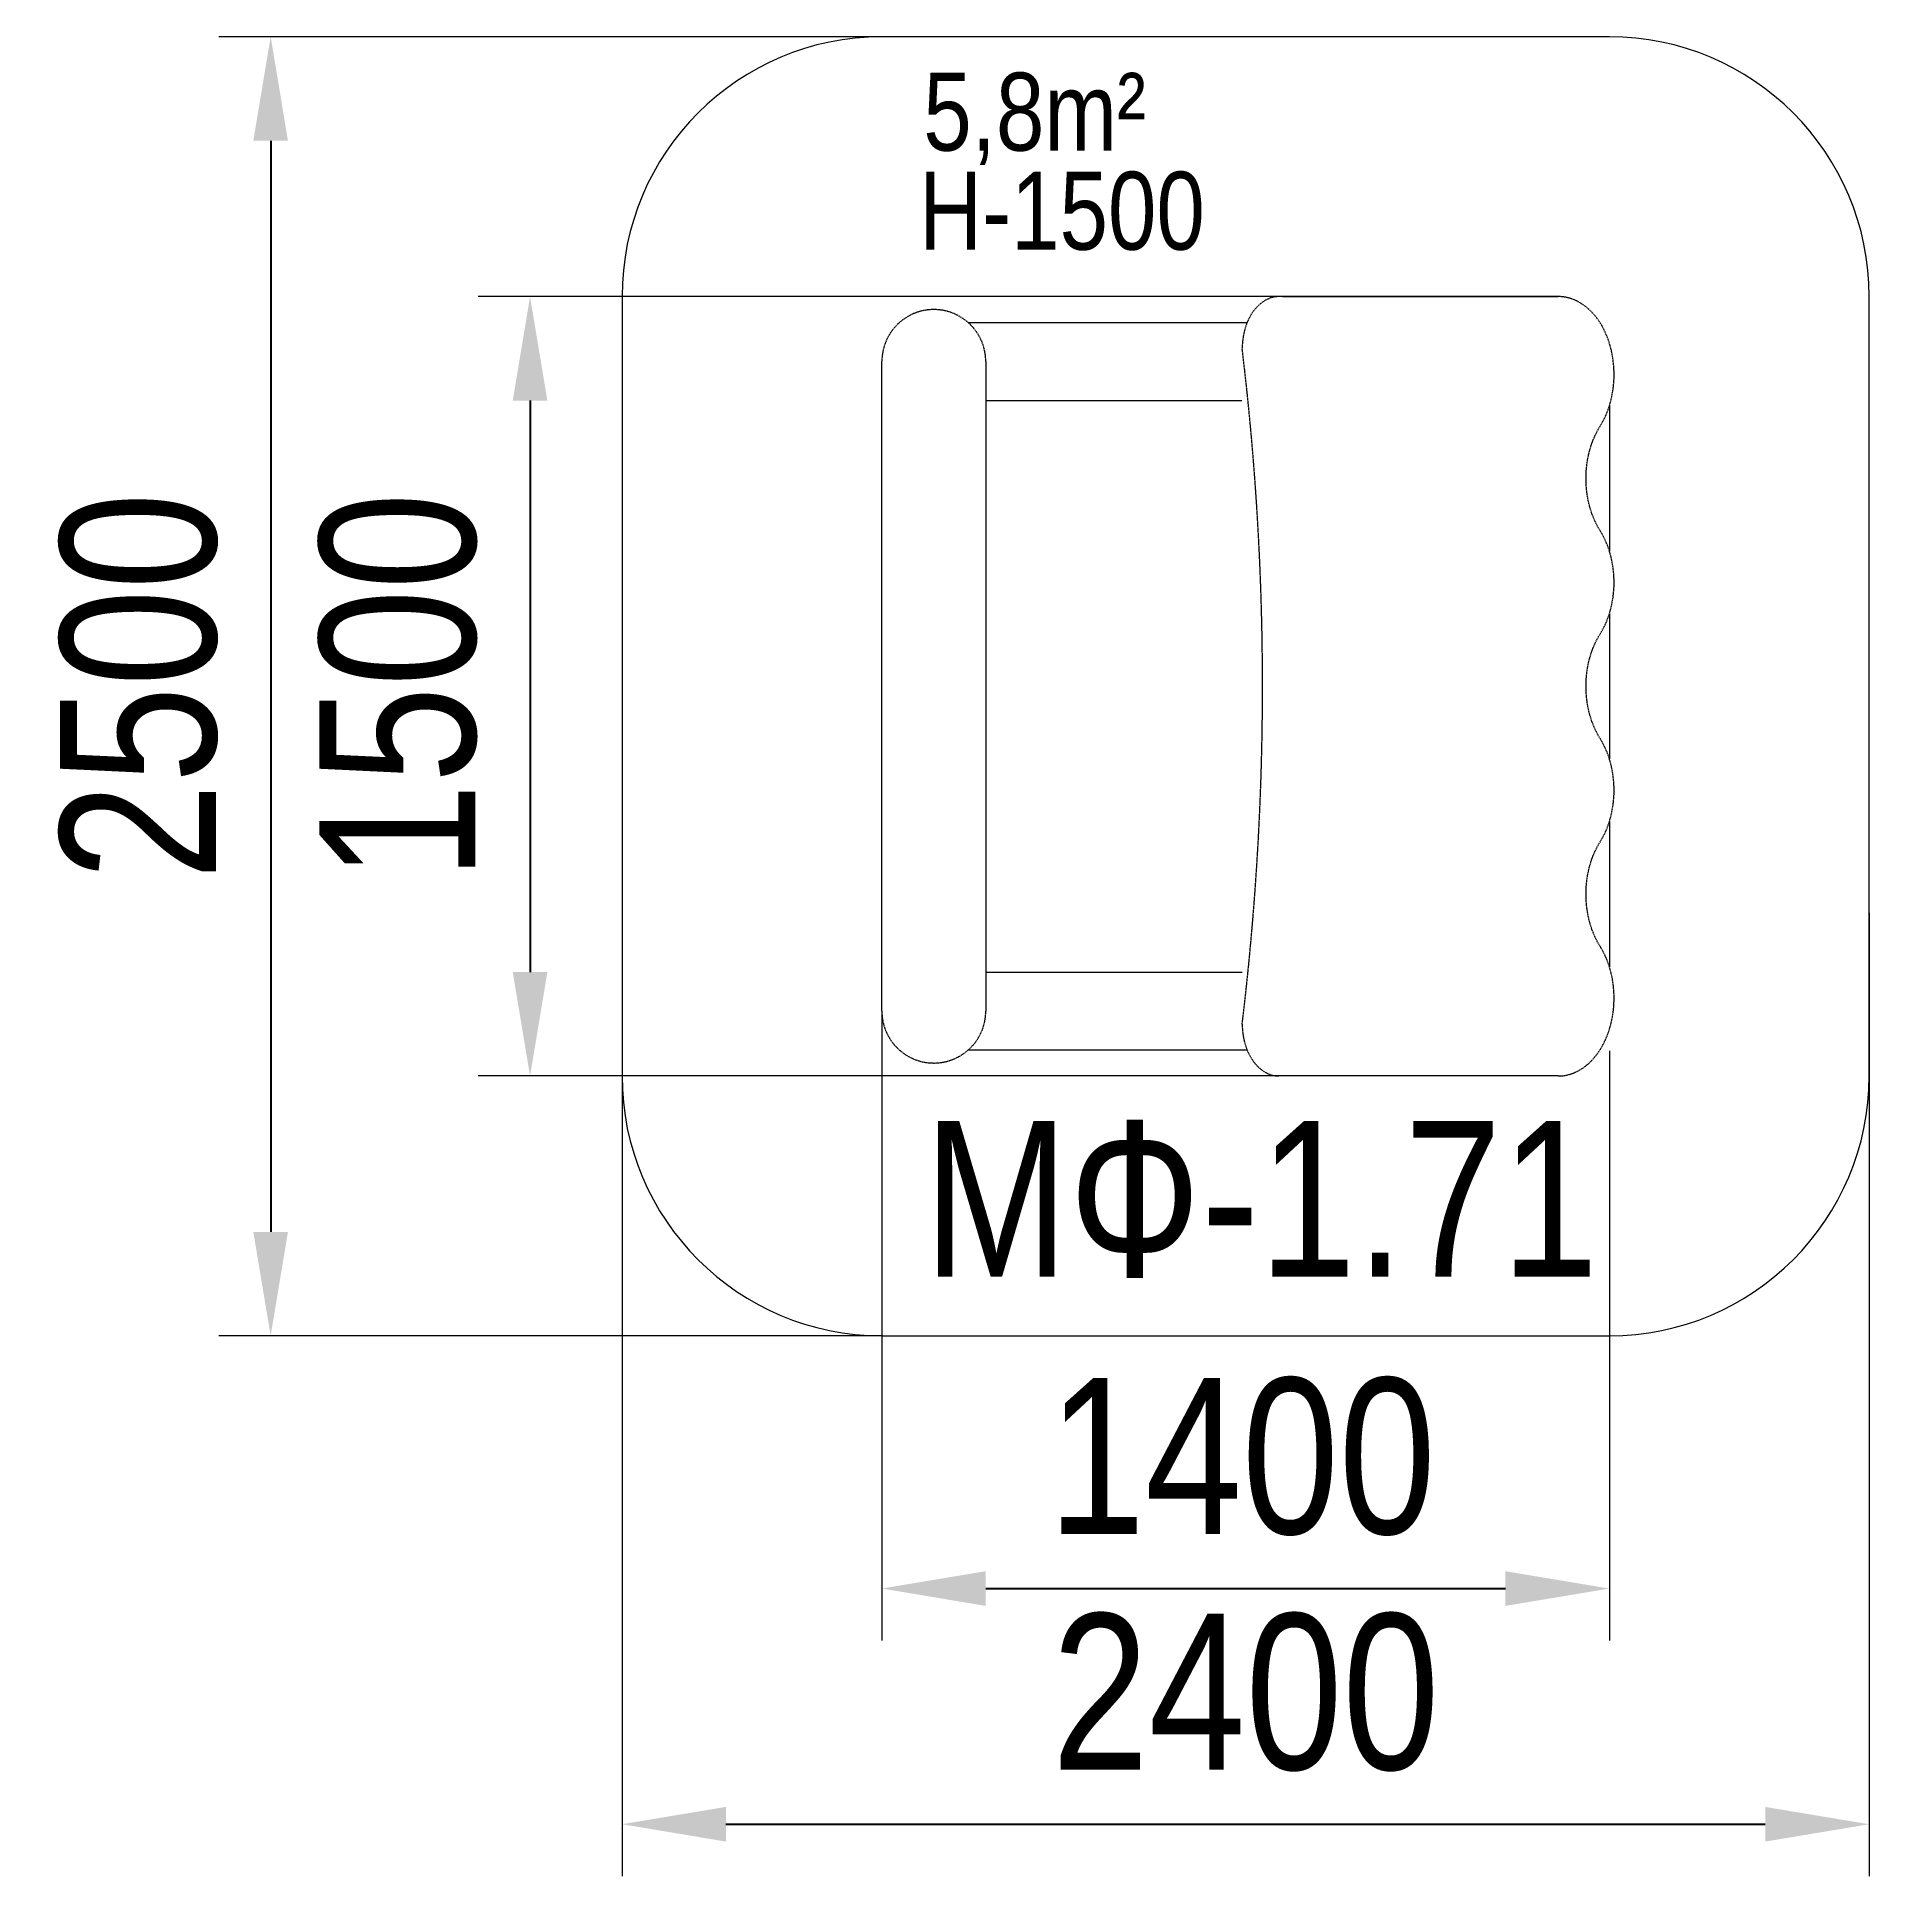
# Model space of a CAD drawing. Header units: millimetres. Extents: x -2207 to 1319, y -2165 to 1375.
import ezdxf

# ---------------------------------------------------------------- set-up
doc = ezdxf.new("R2010")
doc.units = ezdxf.units.MM
doc.linetypes.add('HIDDEN', pattern=[1.905, 1.27, -0.635])
for name, color, linetype in [('DIKOM_АРТИКУЛ', 7, 'Continuous'), ('DIKOM_ЗОНА', 90, 'Continuous'), ('DIKOM_ОБЪЕКТ', 7, 'Continuous'), ('DIKOM_РАЗМЕР_ЗОНА', 7, 'Continuous'), ('DIKOM_РАЗМЕР_ОБЪЕКТА', 7, 'Continuous')]:
    doc.layers.add(name, color=color, linetype=linetype)
doc.styles.add('style1', font='arialbd.ttf', dxfattribs={"width": 0.8})
doc.dimstyles.new('1-50', dxfattribs={"dimtxt": 300, "dimasz": 200, "dimexe": 100, "dimexo": 0, "dimgap": 100, "dimtad": 1, "dimtxsty": 'style1', "dimcen": 200, "dimclrd": 7, "dimclre": 7, "dimclrt": 7, "dimadec": 1, "dimazin": 2, "dimtfac": 1, "dimtmove": 0, "dimatfit": 2, "dimfxl": 0, "dimlwd": 25, "dimlwe": 18, "dimarcsym": 0})

# ---------------------------------------------------------------- blocks, each defined once
blk = doc.blocks.new('*D0')
at = {"layer": 'DIKOM_РАЗМЕР_ЗОНА', "color": 7, "lineweight": 18, "transparency": 16777216}
for p, q in [((-1080.6, -310.4), (-1080.6, -2164.7)), ((1319.4, -310.4), (1319.4, -2164.7))]:
    blk.add_line(p, q, dxfattribs=at)
at = {"layer": 'DIKOM_РАЗМЕР_ЗОНА', "color": 7, "lineweight": 25, "transparency": 16777216}
blk.add_line((-880.6, -2064.7), (1119.4, -2064.7), dxfattribs=at)
at = {"layer": 'DIKOM_РАЗМЕР_ЗОНА', "color": 7, "transparency": 16777216}
for points in [[(-880.6, -2031.4), (-880.6, -2098.1), (-1080.6, -2064.7)], [(1119.4, -2031.4), (1119.4, -2098.1), (1319.4, -2064.7)]]:
    blk.add_solid(points, dxfattribs=at)
at = {"layer": 'DIKOM_РАЗМЕР_ЗОНА', "color": 7, "transparency": 16777216, "insert": (119.4, -1811.6), "char_height": 300, "attachment_point": 5, "style": 'style1'}
blk.add_mtext('{\\fArial|b0|i0|c204|p34;2400}', dxfattribs=at)
blk = doc.blocks.new('*D1')
at = {"layer": 'DIKOM_РАЗМЕР_ОБЪЕКТА', "color": 7, "lineweight": 18, "transparency": 16777216}
for p, q in [((725.1, 875.2), (-1357.6, 875.2)), ((721, -624.7), (-1357.6, -624.7))]:
    blk.add_line(p, q, dxfattribs=at)
at = {"layer": 'DIKOM_РАЗМЕР_ОБЪЕКТА', "color": 7, "lineweight": 25, "transparency": 16777216}
blk.add_line((-1257.6, 675.2), (-1257.6, -424.7), dxfattribs=at)
at = {"layer": 'DIKOM_РАЗМЕР_ОБЪЕКТА', "color": 7, "transparency": 16777216}
for points in [[(-1290.9, 675.2), (-1224.2, 675.2), (-1257.6, 875.2)], [(-1290.9, -424.7), (-1224.2, -424.7), (-1257.6, -624.7)]]:
    blk.add_solid(points, dxfattribs=at)
at = {"layer": 'DIKOM_РАЗМЕР_ОБЪЕКТА', "color": 7, "transparency": 16777216, "insert": (-1510.7, 125.2), "char_height": 300, "attachment_point": 5, "rotation": 90, "style": 'style1'}
blk.add_mtext('{\\fArial|b0|i0|c204|p34;1500}', dxfattribs=at)
blk = doc.blocks.new('*D2')
at = {"layer": 'DIKOM_РАЗМЕР_ОБЪЕКТА', "color": 7, "lineweight": 18, "transparency": 16777216}
for p, q in [((-580.6, -499.7), (-580.6, -1711.1)), ((819.4, -576.1), (819.4, -1711.1))]:
    blk.add_line(p, q, dxfattribs=at)
at = {"layer": 'DIKOM_РАЗМЕР_ОБЪЕКТА', "color": 7, "lineweight": 25, "transparency": 16777216}
blk.add_line((-380.6, -1611.1), (619.4, -1611.1), dxfattribs=at)
at = {"layer": 'DIKOM_РАЗМЕР_ОБЪЕКТА', "color": 7, "transparency": 16777216}
for points in [[(-380.6, -1577.8), (-380.6, -1644.5), (-580.6, -1611.1)], [(619.4, -1577.8), (619.4, -1644.5), (819.4, -1611.1)]]:
    blk.add_solid(points, dxfattribs=at)
at = {"layer": 'DIKOM_РАЗМЕР_ОБЪЕКТА', "color": 7, "transparency": 16777216, "insert": (112.4, -1358), "char_height": 300, "attachment_point": 5, "style": 'style1'}
blk.add_mtext('{\\fArial|b0|i0|c204|p34;1400}', dxfattribs=at)
blk = doc.blocks.new('*D3')
at = {"layer": 'DIKOM_РАЗМЕР_ЗОНА', "color": 7, "lineweight": 18, "transparency": 16777216}
for p, q in [((-580.6, 1375.3), (-1856.7, 1375.3)), ((-580.6, -1124.7), (-1856.7, -1124.7))]:
    blk.add_line(p, q, dxfattribs=at)
at = {"layer": 'DIKOM_РАЗМЕР_ЗОНА', "color": 7, "lineweight": 25, "transparency": 16777216}
blk.add_line((-1756.7, 1175.3), (-1756.7, -924.7), dxfattribs=at)
at = {"layer": 'DIKOM_РАЗМЕР_ЗОНА', "color": 7, "transparency": 16777216}
for points in [[(-1790.1, 1175.3), (-1723.4, 1175.3), (-1756.7, 1375.3)], [(-1790.1, -924.7), (-1723.4, -924.7), (-1756.7, -1124.7)]]:
    blk.add_solid(points, dxfattribs=at)
at = {"layer": 'DIKOM_РАЗМЕР_ЗОНА', "color": 7, "transparency": 16777216, "insert": (-2009.9, 125.3), "char_height": 300, "attachment_point": 5, "rotation": 90, "style": 'style1'}
blk.add_mtext('{\\fArial|b0|i0|c204|p34;2500}', dxfattribs=at)

msp = doc.modelspace()

# ---------------------------------------------------------------- linework, layer by layer
at = {"layer": 'DIKOM_ЗОНА', "color": 3, "lineweight": 15}
msp.add_lwpolyline([(1319.44, 875.302, 0.41421356), (819.44, 1375.302), (-580.56, 1375.302, 0.41421356), (-1080.56, 875.302), (-1080.56, -624.698, 0.41421356), (-580.56, -1124.698), (819.44, -1124.698, 0.41421356), (1319.44, -624.698)], format="xyb", close=True, dxfattribs=at)
at = {"layer": 'DIKOM_ОБЪЕКТ', "color": 7, "linetype": 'HIDDEN', "lineweight": 15}
for p, q in [((190.654, 875.302), (183.583, 875.302)), ((190.654, 875.302), (720.984, 875.302)), ((-414.416, 825.302), (122.363, 825.302)), ((-580.56, -499.698), (-580.56, 750.302)), ((-380.56, 750.302), (-380.56, -499.698)), ((-380.56, 675.302), (112.872, 675.302)), ((819.44, 664.954), (819.44, 385.645)), ((819.44, 651.863), (819.44, 385.645)), ((819.44, 264.954), (819.44, 170.735)), ((819.44, 264.954), (819.44, -14.355)), ((819.44, 170.735), (819.44, -14.355)), ((819.44, -135.046), (819.44, -414.379)), ((-379.712, -424.698), (112.872, -424.698)), ((122.363, -574.698), (-414.416, -574.698)), ((190.654, -624.698), (183.583, -624.698)), ((720.984, -624.698), (190.654, -624.698))]:
    msp.add_line(p, q, dxfattribs=at)
at = {"layer": 'DIKOM_ОБЪЕКТ', "color": 7, "linetype": 'HIDDEN', "lineweight": 15, "flags": 128}
for points in [[(183.583, 875.302), (180.41, 875.201), (177.244, 874.899), (174.091, 874.397), (170.957, 873.695), (167.848, 872.795), (164.771, 871.698), (161.732, 870.408), (158.737, 868.925), (155.791, 867.255), (152.902, 865.399), (150.075, 863.361), (147.315, 861.147), (144.628, 858.759), (142.02, 856.204), (139.495, 853.485), (137.059, 850.609), (134.717, 847.581), (132.473, 844.408), (130.332, 841.096), (128.299, 837.651), (126.376, 834.08), (124.569, 830.392), (122.881, 826.592), (121.315, 822.689), (119.874, 818.69), (118.562, 814.604), (117.381, 810.439), (116.333, 806.204), (115.42, 801.906), (114.645, 797.554), (114.008, 793.158), (113.512, 788.725), (113.156, 784.266), (112.943, 779.788), (112.872, 775.302)], [(801.631, 625.963), (803.345, 628.74), (806.437, 634.125), (809.347, 639.703), (812.07, 645.46), (814.599, 651.385), (816.93, 657.465), (819.057, 663.688), (820.978, 670.039), (822.687, 676.506), (824.182, 683.075), (825.459, 689.732), (826.516, 696.463), (827.351, 703.255), (827.962, 710.093), (828.348, 716.962), (828.509, 723.849), (828.444, 730.739), (828.152, 737.618), (827.636, 744.471), (826.895, 751.284), (825.931, 758.043), (824.746, 764.734), (823.343, 771.343), (821.723, 777.856), (819.891, 784.259), (817.849, 790.539), (815.603, 796.683), (813.155, 802.677), (810.511, 808.51), (807.677, 814.168), (804.657, 819.64), (801.458, 824.913), (798.087, 829.977), (794.55, 834.82), (790.855, 839.431), (787.009, 843.8), (783.021, 847.918), (778.899, 851.775), (774.652, 855.363), (770.29, 858.673), (765.822, 861.698), (761.259, 864.433), (756.611, 866.869), (751.888, 869.004), (747.102, 870.832), (742.263, 872.351), (737.381, 873.557), (732.467, 874.449), (727.532, 875.025), (722.585, 875.285), (720.984, 875.302)], [(801.631, 424.641), (799.975, 427.323), (796.928, 432.618), (794.051, 438.108), (791.351, 443.783), (788.834, 449.63), (786.506, 455.637), (784.372, 461.791), (782.437, 468.079), (780.705, 474.489), (779.179, 481.007), (777.864, 487.619), (776.762, 494.311), (775.876, 501.069), (775.207, 507.878), (774.757, 514.724), (774.528, 521.593), (774.519, 528.47), (774.731, 535.34), (775.164, 542.188), (775.815, 549.001), (776.684, 555.763), (777.769, 562.46), (779.068, 569.078), (780.577, 575.603), (782.293, 582.021), (784.211, 588.318), (786.329, 594.482), (788.641, 600.499), (791.141, 606.356), (793.825, 612.042), (796.686, 617.545), (799.718, 622.852), (801.631, 625.963)], [(801.631, 225.963), (803.345, 228.74), (806.437, 234.125), (809.347, 239.703), (812.07, 245.46), (814.599, 251.385), (816.93, 257.465), (819.057, 263.688), (820.978, 270.039), (822.687, 276.506), (824.182, 283.075), (825.459, 289.732), (826.516, 296.463), (827.351, 303.255), (827.962, 310.093), (828.348, 316.962), (828.509, 323.849), (828.444, 330.739), (828.152, 337.618), (827.636, 344.471), (826.895, 351.284), (825.931, 358.043), (824.746, 364.734), (823.343, 371.343), (821.723, 377.856), (819.891, 384.259), (817.849, 390.539), (815.603, 396.683), (813.155, 402.677), (810.511, 408.51), (807.677, 414.168), (804.657, 419.64), (801.631, 424.641)], [(801.631, 24.641), (799.975, 27.323), (796.928, 32.618), (794.051, 38.108), (791.351, 43.783), (788.834, 49.63), (786.506, 55.637), (784.372, 61.791), (782.437, 68.079), (780.705, 74.489), (779.179, 81.007), (777.864, 87.619), (776.762, 94.311), (775.876, 101.069), (775.207, 107.878), (774.757, 114.724), (774.528, 121.593), (774.519, 128.47), (774.731, 135.34), (775.164, 142.188), (775.815, 149.001), (776.684, 155.763), (777.769, 162.46), (779.068, 169.078), (780.577, 175.603), (782.293, 182.021), (784.211, 188.318), (786.329, 194.482), (788.641, 200.499), (791.141, 206.356), (793.825, 212.042), (796.686, 217.545), (799.718, 222.852), (801.631, 225.963)], [(801.631, -174.037), (803.345, -171.26), (806.437, -165.875), (809.347, -160.297), (812.07, -154.54), (814.599, -148.615), (816.93, -142.535), (819.057, -136.312), (820.978, -129.961), (822.687, -123.494), (824.182, -116.925), (825.459, -110.268), (826.516, -103.537), (827.351, -96.745), (827.962, -89.907), (828.348, -83.038), (828.509, -76.151), (828.444, -69.261), (828.152, -62.382), (827.636, -55.529), (826.895, -48.716), (825.931, -41.957), (824.746, -35.266), (823.343, -28.657), (821.723, -22.144), (819.891, -15.741), (817.849, -9.461), (815.603, -3.317), (813.155, 2.677), (810.511, 8.51), (807.677, 14.168), (804.657, 19.64), (801.631, 24.641)], [(801.631, -375.359), (799.975, -372.677), (796.928, -367.382), (794.051, -361.892), (791.351, -356.217), (788.834, -350.37), (786.506, -344.363), (784.372, -338.209), (782.437, -331.92), (780.705, -325.51), (779.179, -318.993), (777.864, -312.381), (776.762, -305.689), (775.876, -298.931), (775.207, -292.122), (774.757, -285.276), (774.528, -278.407), (774.519, -271.53), (774.731, -264.66), (775.164, -257.812), (775.815, -250.999), (776.684, -244.237), (777.769, -237.54), (779.068, -230.922), (780.577, -224.397), (782.293, -217.979), (784.211, -211.682), (786.329, -205.518), (788.641, -199.501), (791.141, -193.644), (793.825, -187.958), (796.686, -182.455), (799.718, -177.148), (801.631, -174.037)], [(720.984, -624.698), (723.675, -624.651), (728.616, -624.322), (733.539, -623.677), (738.436, -622.72), (743.295, -621.45), (748.107, -619.872), (752.863, -617.987), (757.553, -615.799), (762.167, -613.312), (766.694, -610.532), (771.126, -607.462), (775.452, -604.111), (779.664, -600.484), (783.751, -596.59), (787.704, -592.437), (791.516, -588.033), (795.177, -583.39), (798.681, -578.516), (802.018, -573.422), (805.183, -568.119), (808.17, -562.62), (810.97, -556.936), (813.58, -551.078), (815.993, -545.06), (818.205, -538.895), (820.211, -532.595), (822.008, -526.174), (823.591, -519.646), (824.959, -513.023), (826.107, -506.321), (827.033, -499.552), (827.737, -492.732), (828.216, -485.874), (828.47, -478.992), (828.498, -472.102), (828.3, -465.217), (827.876, -458.351), (827.228, -451.52), (826.356, -444.737), (825.262, -438.016), (823.948, -431.372), (822.417, -424.818), (820.672, -418.368), (818.716, -412.035), (816.554, -405.834), (814.188, -399.776), (811.625, -393.875), (808.869, -388.143), (805.925, -382.593), (802.799, -377.237), (801.631, -375.359)], [(112.872, -524.698), (112.943, -529.185), (113.156, -533.662), (113.512, -538.121), (114.008, -542.554), (114.645, -546.95), (115.42, -551.302), (116.333, -555.6), (117.381, -559.836), (118.562, -564.001), (119.874, -568.086), (121.315, -572.085), (122.881, -575.988), (124.569, -579.788), (126.376, -583.477), (128.299, -587.047), (130.332, -590.492), (132.473, -593.804), (134.717, -596.978), (137.059, -600.005), (139.495, -602.881), (142.02, -605.6), (144.628, -608.155), (147.315, -610.543), (150.075, -612.758), (152.902, -614.795), (155.791, -616.651), (158.737, -618.322), (161.732, -619.804), (164.771, -621.094), (167.848, -622.191), (170.957, -623.091), (174.091, -623.793), (177.244, -624.295), (180.41, -624.597), (183.583, -624.698)]]:
    msp.add_lwpolyline(points, dxfattribs=at)
at = {"layer": 'DIKOM_ОБЪЕКТ', "color": 7, "linetype": 'HIDDEN', "lineweight": 15}
for centre, radius, start, end in [((-480.56, 750.302), 100, 0, 180), ((-5265.652, 125.302), 5417.658, 353.109164, 6.890836), ((-480.56, -499.698), 100, 180, 0)]:
    msp.add_arc(centre, radius, start, end, dxfattribs=at)

# ---------------------------------------------------------------- texts
at = {"layer": 'DIKOM_АРТИКУЛ', "insert": (-500.344, -711.056), "char_height": 300, "attachment_point": 1, "style": 'style1'}
msp.add_mtext_dynamic_manual_height_columns('{\\fArial|b0|i0|c204|p34;MФ-1.71}', width=751.23744, gutter_width=20, heights=[0], dxfattribs=at)
at = {"layer": 'DIKOM_РАЗМЕР_ОБЪЕКТА', "insert": (-500.836, 1306.217), "char_height": 150, "attachment_point": 1, "style": 'style1'}
msp.add_mtext_dynamic_manual_height_columns('{\\fArial|b0|i0|c204|p34;5,8m²}', width=506.53525, gutter_width=20, heights=[0], dxfattribs=at)
at = {"layer": 'DIKOM_РАЗМЕР_ОБЪЕКТА', "insert": (-508.737, 1115.554), "char_height": 150, "width": 1028.70026, "attachment_point": 1, "style": 'style1'}
msp.add_mtext('{\\fArial|b0|i0|c204|p34;H-1500}', dxfattribs=at)

# ---------------------------------------------------------------- dimensions: what is measured, and where the dimension line sits
at = {"layer": 'DIKOM_РАЗМЕР_ЗОНА'}
dim = msp.add_linear_dim(base=(-1756.726, -1124.698), p1=(-580.56, 1375.302), p2=(-580.56, -1124.698), angle=90, text='{\\fArial|b0|i0|c204|p34;<>}', dimstyle='1-50', dxfattribs=at)
dim.commit()
dim.dimension.update_dxf_attribs({"geometry": '*D3', "text_midpoint": (-1756.726, 125.302), "dimtype": 160})
dim = msp.add_linear_dim(base=(1319.44, -2064.743), p1=(-1080.56, -310.443), p2=(1319.44, -310.443), text='{\\fArial|b0|i0|c204|p34;<>}', dimstyle='1-50', dxfattribs=at)
dim.commit()
dim.dimension.update_dxf_attribs({"geometry": '*D0', "text_midpoint": (119.44, -2064.743), "dimtype": 160})
at = {"layer": 'DIKOM_РАЗМЕР_ОБЪЕКТА'}
dim = msp.add_linear_dim(base=(-1257.56, -624.698), p1=(725.058, 875.155), p2=(720.984, -624.698), angle=90, text='{\\fArial|b0|i0|c204|p34;1500}', dimstyle='1-50', dxfattribs=at)
dim.commit()
dim.dimension.update_dxf_attribs({"geometry": '*D1', "text_midpoint": (-1257.56, 125.229), "dimtype": 160})
dim = msp.add_linear_dim(base=(819.44, -1611.147), p1=(-580.56, -499.698), p2=(819.44, -576.147), text='{\\fArial|b0|i0|c204|p34;<>}', dimstyle='1-50', dxfattribs=at)
dim.commit()
dim.dimension.update_dxf_attribs({"geometry": '*D2', "text_midpoint": (112.44, -1611.147), "dimtype": 160})

doc.saveas('drawing.dxf')
